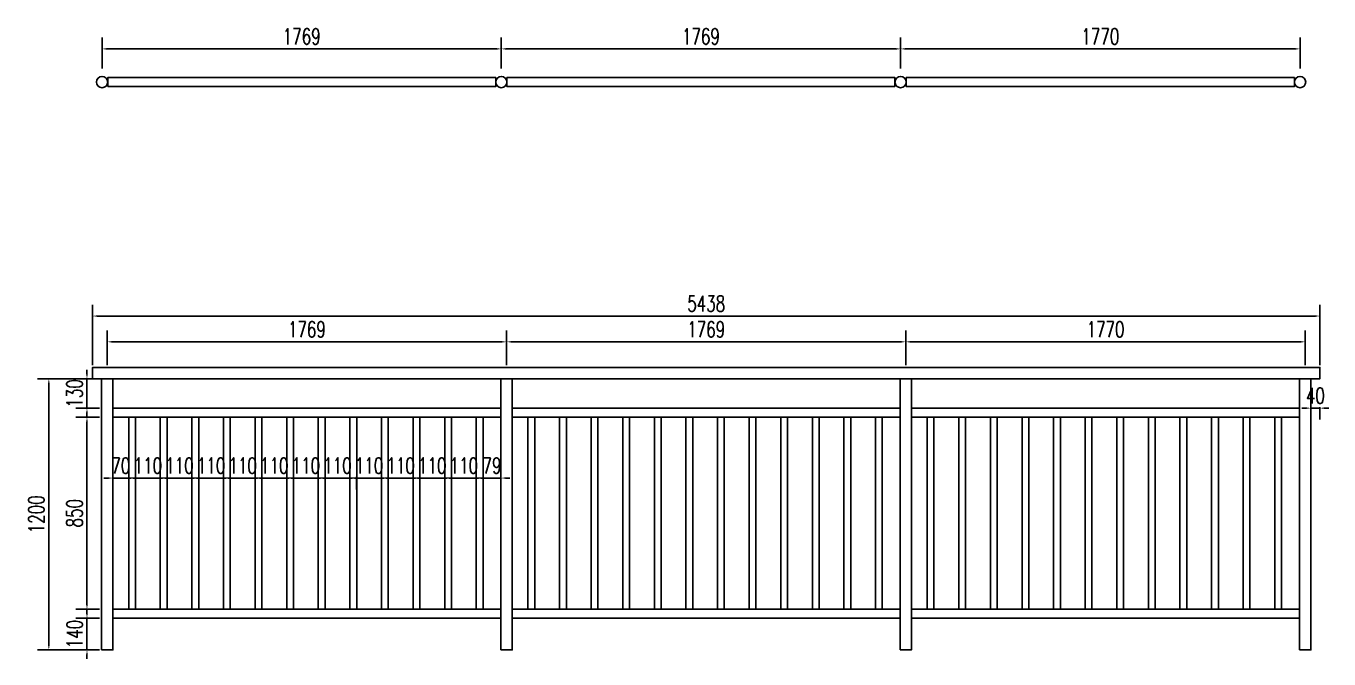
# Model space of a CAD drawing. Header units: millimetres. Extents: x -2430464 to 225692, y -180 to 1805330.
# Drawn here: x -1410132 to -1404359, y 608733 to 611534 of the extents above; entities that cross this region are included whole.
import ezdxf

# ---------------------------------------------------------------- set-up
doc = ezdxf.new("R2010")
doc.units = ezdxf.units.MM
doc.header["$LTSCALE"] = 1000
doc.layers.get('0').update_dxf_attribs({"linetype": 'CONTINUOUS'})
doc.layers.get('DEFPOINTS').update_dxf_attribs({"linetype": 'CONTINUOUS'})
for name, color, linetype in [('W-PLASTIC_RAILINGS塑木栏杆', 6, 'CONTINUOUS'), ('W-WOOD_FLOOR木地板', 30, 'CONTINUOUS'), ('景-通用-文字', 7, 'CONTINUOUS')]:
    doc.layers.add(name, color=color, linetype=linetype)
doc.styles.add('STANDARD_T3', font='simplex.shx', dxfattribs={"width": 0.7, "bigfont": 'gbcbig.shx'})
doc.dimstyles.new('W&&20', dxfattribs={"dimtxt": 70, "dimasz": 20, "dimexe": 50, "dimexo": 60, "dimgap": 20, "dimtad": 1, "dimdec": 0, "dimzin": 0, "dimdsep": 46, "dimtxsty": 'STANDARD_T3', "dimcen": 0.09, "dimclrd": 1, "dimclre": 1, "dimclrt": 7, "dimazin": 2, "dimtfac": 1, "dimtdec": 0, "dimtix": 1, "dimtmove": 2, "dimatfit": 3, "dimfxl": 0, "dimtolj": 1, "dimtzin": 0, "dimarcsym": 0})

# ---------------------------------------------------------------- blocks, each defined once
blk = doc.blocks.new('*U1847')
at = {"layer": 'W-PLASTIC_RAILINGS塑木栏杆'}
blk.add_lwpolyline([(-15, -420), (15, -420), (15, 430), (-15, 430)], close=True, dxfattribs=at)
blk = doc.blocks.new('*U1848')
at = {"layer": 'W-PLASTIC_RAILINGS塑木栏杆', "color": 0, "linetype": 'ByBlock', "lineweight": -2, "transparency": 16777216}
for p in [(0, 0), (140, 0), (280, 0), (420, 0), (560, 0), (700, 0), (840, 0), (980, 0), (1120, 0), (1260, 0), (1400, 0), (1540, 0)]:
    blk.add_blockref('*U1847', p, dxfattribs=at)
blk = doc.blocks.new('*D1867')
at = {"layer": 'DEFPOINTS', "color": 0, "transparency": 16777216}
for p in [(-1409837, 609973.4), (-1410031, 608773.4), (-1409797, 608773.4)]:
    blk.add_point(p, dxfattribs=at)
at = {"layer": 'W-WOOD_FLOOR木地板', "color": 1, "lineweight": -2, "transparency": 16777216}
for p, q in [((-1409897, 609973.4), (-1410081, 609973.4)), ((-1410031, 609953.4), (-1410031, 608793.4)), ((-1409857, 608773.4), (-1410081, 608773.4))]:
    blk.add_line(p, q, dxfattribs=at)
at = {"layer": 'W-WOOD_FLOOR木地板', "color": 1, "transparency": 16777216}
for points in [[(-1410034.3, 609953.4), (-1410027.6, 609953.4), (-1410031, 609973.4)], [(-1410034.3, 608793.4), (-1410027.6, 608793.4), (-1410031, 608773.4)]]:
    blk.add_solid(points, dxfattribs=at)
at = {"layer": 'W-WOOD_FLOOR木地板', "color": 7, "transparency": 16777216, "insert": (-1410086, 609373.4), "char_height": 70, "attachment_point": 5, "rotation": 90, "style": 'STANDARD_T3'}
blk.add_mtext('\\A1;1200', dxfattribs=at)
blk = doc.blocks.new('*D1853')
at = {"layer": 'DEFPOINTS', "color": 0, "transparency": 16777216}
for p in [(-1409747, 609803.4), (-1409862, 608953.4), (-1409747, 608953.4)]:
    blk.add_point(p, dxfattribs=at)
at = {"layer": 'W-WOOD_FLOOR木地板', "color": 1, "lineweight": -2, "transparency": 16777216}
for p, q in [((-1409807, 609803.4), (-1409912, 609803.4)), ((-1409862, 609783.4), (-1409862, 608973.4)), ((-1409807, 608953.4), (-1409912, 608953.4))]:
    blk.add_line(p, q, dxfattribs=at)
at = {"layer": 'W-WOOD_FLOOR木地板', "color": 1, "transparency": 16777216}
for points in [[(-1409865.3, 609783.4), (-1409858.6, 609783.4), (-1409862, 609803.4)], [(-1409865.3, 608973.4), (-1409858.6, 608973.4), (-1409862, 608953.4)]]:
    blk.add_solid(points, dxfattribs=at)
at = {"layer": 'W-WOOD_FLOOR木地板', "color": 7, "transparency": 16777216, "insert": (-1409917, 609378.4), "char_height": 70, "attachment_point": 5, "rotation": 90, "style": 'STANDARD_T3'}
blk.add_mtext('\\A1;850', dxfattribs=at)
blk = doc.blocks.new('*D1854')
at = {"layer": 'DEFPOINTS', "color": 0, "transparency": 16777216}
for p in [(-1409862, 609973.4), (-1409747, 609973.4), (-1409747, 609843.4)]:
    blk.add_point(p, dxfattribs=at)
at = {"layer": 'W-WOOD_FLOOR木地板', "color": 1, "lineweight": -2, "transparency": 16777216}
for p, q in [((-1409807, 609973.4), (-1409912, 609973.4)), ((-1409862, 609993.4), (-1409862, 610013.4)), ((-1409862, 609843.4), (-1409862, 609973.4)), ((-1409807, 609843.4), (-1409912, 609843.4)), ((-1409862, 609823.4), (-1409862, 609803.4))]:
    blk.add_line(p, q, dxfattribs=at)
at = {"layer": 'W-WOOD_FLOOR木地板', "color": 1, "transparency": 16777216}
for points in [[(-1409865.3, 609993.4), (-1409858.6, 609993.4), (-1409862, 609973.4)], [(-1409865.3, 609823.4), (-1409858.6, 609823.4), (-1409862, 609843.4)]]:
    blk.add_solid(points, dxfattribs=at)
at = {"layer": 'W-WOOD_FLOOR木地板', "color": 7, "transparency": 16777216, "insert": (-1409917, 609908.4), "char_height": 70, "attachment_point": 5, "rotation": 90, "style": 'STANDARD_T3'}
blk.add_mtext('\\A1;130', dxfattribs=at)
blk = doc.blocks.new('*D1868')
at = {"layer": 'DEFPOINTS', "color": 0, "transparency": 16777216}
for p in [(-1409747, 608913.4), (-1409861.9, 608773.4), (-1409747, 608773.4)]:
    blk.add_point(p, dxfattribs=at)
at = {"layer": 'W-WOOD_FLOOR木地板', "color": 1, "lineweight": -2, "transparency": 16777216}
for p, q in [((-1409861.9, 608933.4), (-1409861.9, 608953.4)), ((-1409807, 608913.4), (-1409911.9, 608913.4)), ((-1409861.9, 608913.4), (-1409861.9, 608773.4)), ((-1409807, 608773.4), (-1409911.9, 608773.4)), ((-1409861.9, 608753.4), (-1409861.9, 608733.4))]:
    blk.add_line(p, q, dxfattribs=at)
at = {"layer": 'W-WOOD_FLOOR木地板', "color": 1, "transparency": 16777216}
for points in [[(-1409865.2, 608933.4), (-1409858.6, 608933.4), (-1409861.9, 608913.4)], [(-1409865.2, 608753.4), (-1409858.6, 608753.4), (-1409861.9, 608773.4)]]:
    blk.add_solid(points, dxfattribs=at)
at = {"layer": 'W-WOOD_FLOOR木地板', "color": 7, "transparency": 16777216, "insert": (-1409916.9, 608843.4), "char_height": 70, "attachment_point": 5, "rotation": 90, "style": 'STANDARD_T3'}
blk.add_mtext('\\A1;140', dxfattribs=at)
blk = doc.blocks.new('*D1869')
at = {"layer": 'DEFPOINTS', "color": 0, "transparency": 16777216}
for p in [(-1408003, 610136.9), (-1409772, 609973.4), (-1408003, 609973.4)]:
    blk.add_point(p, dxfattribs=at)
at = {"layer": 'W-WOOD_FLOOR木地板', "color": 1, "lineweight": -2, "transparency": 16777216}
for p, q in [((-1409772, 610033.4), (-1409772, 610186.9)), ((-1408003, 610033.4), (-1408003, 610186.9)), ((-1409752, 610136.9), (-1408023, 610136.9))]:
    blk.add_line(p, q, dxfattribs=at)
at = {"layer": 'W-WOOD_FLOOR木地板', "color": 1, "transparency": 16777216}
for points in [[(-1409752, 610140.2), (-1409752, 610133.6), (-1409772, 610136.9)], [(-1408023, 610140.2), (-1408023, 610133.6), (-1408003, 610136.9)]]:
    blk.add_solid(points, dxfattribs=at)
at = {"layer": 'W-WOOD_FLOOR木地板', "color": 7, "transparency": 16777216, "insert": (-1408887.5, 610191.9), "char_height": 70, "attachment_point": 5, "style": 'STANDARD_T3'}
blk.add_mtext('\\A1;1769', dxfattribs=at)
blk = doc.blocks.new('*D1870')
at = {"layer": 'DEFPOINTS', "color": 0, "transparency": 16777216}
for p in [(-1406234, 610136.9), (-1408003, 609973.4), (-1406234, 609973.4)]:
    blk.add_point(p, dxfattribs=at)
at = {"layer": 'W-WOOD_FLOOR木地板', "color": 1, "lineweight": -2, "transparency": 16777216}
for p, q in [((-1408003, 610033.4), (-1408003, 610186.9)), ((-1406234, 610033.4), (-1406234, 610186.9)), ((-1407983, 610136.9), (-1406254, 610136.9))]:
    blk.add_line(p, q, dxfattribs=at)
at = {"layer": 'W-WOOD_FLOOR木地板', "color": 1, "transparency": 16777216}
for points in [[(-1407983, 610140.2), (-1407983, 610133.6), (-1408003, 610136.9)], [(-1406254, 610140.2), (-1406254, 610133.6), (-1406234, 610136.9)]]:
    blk.add_solid(points, dxfattribs=at)
at = {"layer": 'W-WOOD_FLOOR木地板', "color": 7, "transparency": 16777216, "insert": (-1407118.5, 610191.9), "char_height": 70, "attachment_point": 5, "style": 'STANDARD_T3'}
blk.add_mtext('\\A1;1769', dxfattribs=at)
blk = doc.blocks.new('*D1871')
at = {"layer": 'DEFPOINTS', "color": 0, "transparency": 16777216}
for p in [(-1404464, 610136.9), (-1406234, 609973.4), (-1404464, 609973.4)]:
    blk.add_point(p, dxfattribs=at)
at = {"layer": 'W-WOOD_FLOOR木地板', "color": 1, "lineweight": -2, "transparency": 16777216}
for p, q in [((-1406234, 610033.4), (-1406234, 610186.9)), ((-1404464, 610033.4), (-1404464, 610186.9)), ((-1406214, 610136.9), (-1404484, 610136.9))]:
    blk.add_line(p, q, dxfattribs=at)
at = {"layer": 'W-WOOD_FLOOR木地板', "color": 1, "transparency": 16777216}
for points in [[(-1406214, 610140.2), (-1406214, 610133.6), (-1406234, 610136.9)], [(-1404484, 610140.2), (-1404484, 610133.6), (-1404464, 610136.9)]]:
    blk.add_solid(points, dxfattribs=at)
at = {"layer": 'W-WOOD_FLOOR木地板', "color": 7, "transparency": 16777216, "insert": (-1405349, 610191.9), "char_height": 70, "attachment_point": 5, "style": 'STANDARD_T3'}
blk.add_mtext('\\A1;1770', dxfattribs=at)
blk = doc.blocks.new('*D1872')
at = {"layer": 'DEFPOINTS', "color": 0, "transparency": 16777216}
for p in [(-1409747, 609610.9), (-1409677, 609610.9), (-1409677, 609533.9)]:
    blk.add_point(p, dxfattribs=at)
at = {"layer": 'W-WOOD_FLOOR木地板', "color": 1, "lineweight": -2, "transparency": 16777216}
for p, q in [((-1409767, 609533.9), (-1409787, 609533.9)), ((-1409747, 609550.9), (-1409747, 609483.9)), ((-1409747, 609533.9), (-1409677, 609533.9)), ((-1409677, 609550.9), (-1409677, 609483.9)), ((-1409657, 609533.9), (-1409637, 609533.9))]:
    blk.add_line(p, q, dxfattribs=at)
at = {"layer": 'W-WOOD_FLOOR木地板', "color": 1, "transparency": 16777216}
for points in [[(-1409767, 609537.2), (-1409767, 609530.6), (-1409747, 609533.9)], [(-1409657, 609537.2), (-1409657, 609530.6), (-1409677, 609533.9)]]:
    blk.add_solid(points, dxfattribs=at)
at = {"layer": 'W-WOOD_FLOOR木地板', "color": 7, "transparency": 16777216, "insert": (-1409712, 609588.9), "char_height": 70, "attachment_point": 5, "style": 'STANDARD_T3'}
blk.add_mtext('\\A1;70', dxfattribs=at)
blk = doc.blocks.new('*D1855')
at = {"layer": 'DEFPOINTS', "color": 0, "transparency": 16777216}
for p in [(-1408387, 609657.8), (-1408277, 609657.8), (-1408277, 609533.9)]:
    blk.add_point(p, dxfattribs=at)
at = {"layer": '景-通用-文字', "color": 1, "lineweight": -2, "transparency": 16777216}
for p, q in [((-1408407, 609533.9), (-1408427, 609533.9)), ((-1408387, 609538.9), (-1408387, 609483.9)), ((-1408387, 609533.9), (-1408277, 609533.9)), ((-1408277, 609538.9), (-1408277, 609483.9)), ((-1408257, 609533.9), (-1408237, 609533.9))]:
    blk.add_line(p, q, dxfattribs=at)
at = {"layer": '景-通用-文字', "color": 1, "transparency": 16777216}
for points in [[(-1408407, 609537.2), (-1408407, 609530.6), (-1408387, 609533.9)], [(-1408257, 609537.2), (-1408257, 609530.6), (-1408277, 609533.9)]]:
    blk.add_solid(points, dxfattribs=at)
at = {"layer": '景-通用-文字', "color": 7, "transparency": 16777216, "insert": (-1408332, 609588.9), "char_height": 70, "attachment_point": 5, "style": 'STANDARD_T3'}
blk.add_mtext('\\A1;110', dxfattribs=at)
blk = doc.blocks.new('*D1856')
at = {"layer": 'DEFPOINTS', "color": 0, "transparency": 16777216}
for p in [(-1408247, 609656.9), (-1408137, 609656.9), (-1408137, 609533.9)]:
    blk.add_point(p, dxfattribs=at)
at = {"layer": '景-通用-文字', "color": 1, "lineweight": -2, "transparency": 16777216}
for p, q in [((-1408267, 609533.9), (-1408287, 609533.9)), ((-1408247, 609538.9), (-1408247, 609483.9)), ((-1408247, 609533.9), (-1408137, 609533.9)), ((-1408137, 609538.9), (-1408137, 609483.9)), ((-1408117, 609533.9), (-1408097, 609533.9))]:
    blk.add_line(p, q, dxfattribs=at)
at = {"layer": '景-通用-文字', "color": 1, "transparency": 16777216}
for points in [[(-1408267, 609537.2), (-1408267, 609530.6), (-1408247, 609533.9)], [(-1408117, 609537.2), (-1408117, 609530.6), (-1408137, 609533.9)]]:
    blk.add_solid(points, dxfattribs=at)
at = {"layer": '景-通用-文字', "color": 7, "transparency": 16777216, "insert": (-1408192, 609588.9), "char_height": 70, "attachment_point": 5, "style": 'STANDARD_T3'}
blk.add_mtext('\\A1;110', dxfattribs=at)
blk = doc.blocks.new('*D1857')
at = {"layer": 'DEFPOINTS', "color": 0, "transparency": 16777216}
for p in [(-1408107, 609654.2), (-1408028, 609654.2), (-1408107, 609533.9)]:
    blk.add_point(p, dxfattribs=at)
at = {"layer": 'W-PLASTIC_RAILINGS塑木栏杆', "color": 1, "lineweight": -2, "transparency": 16777216}
for p, q in [((-1408127, 609533.9), (-1408147, 609533.9)), ((-1408107, 609538.9), (-1408107, 609483.9)), ((-1408028, 609533.9), (-1408107, 609533.9)), ((-1408028, 609538.9), (-1408028, 609483.9)), ((-1408008, 609533.9), (-1407988, 609533.9))]:
    blk.add_line(p, q, dxfattribs=at)
at = {"layer": 'W-PLASTIC_RAILINGS塑木栏杆', "color": 1, "transparency": 16777216}
for points in [[(-1408127, 609537.2), (-1408127, 609530.6), (-1408107, 609533.9)], [(-1408008, 609537.2), (-1408008, 609530.6), (-1408028, 609533.9)]]:
    blk.add_solid(points, dxfattribs=at)
at = {"layer": 'W-PLASTIC_RAILINGS塑木栏杆', "color": 7, "transparency": 16777216, "insert": (-1408067.5, 609588.9), "char_height": 70, "attachment_point": 5, "style": 'STANDARD_T3'}
blk.add_mtext('\\A1;79', dxfattribs=at)
blk = doc.blocks.new('*D1858')
at = {"layer": 'DEFPOINTS', "color": 0, "transparency": 16777216}
for p in [(-1408527, 609657.8), (-1408417, 609657.8), (-1408417, 609533.9)]:
    blk.add_point(p, dxfattribs=at)
at = {"layer": '景-通用-文字', "color": 1, "lineweight": -2, "transparency": 16777216}
for p, q in [((-1408547, 609533.9), (-1408567, 609533.9)), ((-1408527, 609538.9), (-1408527, 609483.9)), ((-1408527, 609533.9), (-1408417, 609533.9)), ((-1408417, 609538.9), (-1408417, 609483.9)), ((-1408397, 609533.9), (-1408377, 609533.9))]:
    blk.add_line(p, q, dxfattribs=at)
at = {"layer": '景-通用-文字', "color": 1, "transparency": 16777216}
for points in [[(-1408547, 609537.2), (-1408547, 609530.6), (-1408527, 609533.9)], [(-1408397, 609537.2), (-1408397, 609530.6), (-1408417, 609533.9)]]:
    blk.add_solid(points, dxfattribs=at)
at = {"layer": '景-通用-文字', "color": 7, "transparency": 16777216, "insert": (-1408472, 609588.9), "char_height": 70, "attachment_point": 5, "style": 'STANDARD_T3'}
blk.add_mtext('\\A1;110', dxfattribs=at)
blk = doc.blocks.new('*D1859')
at = {"layer": 'DEFPOINTS', "color": 0, "transparency": 16777216}
for p in [(-1408667, 609657.8), (-1408557, 609657.8), (-1408557, 609533.9)]:
    blk.add_point(p, dxfattribs=at)
at = {"layer": '景-通用-文字', "color": 1, "lineweight": -2, "transparency": 16777216}
for p, q in [((-1408687, 609533.9), (-1408707, 609533.9)), ((-1408667, 609538.9), (-1408667, 609483.9)), ((-1408667, 609533.9), (-1408557, 609533.9)), ((-1408557, 609538.9), (-1408557, 609483.9)), ((-1408537, 609533.9), (-1408517, 609533.9))]:
    blk.add_line(p, q, dxfattribs=at)
at = {"layer": '景-通用-文字', "color": 1, "transparency": 16777216}
for points in [[(-1408687, 609537.2), (-1408687, 609530.6), (-1408667, 609533.9)], [(-1408537, 609537.2), (-1408537, 609530.6), (-1408557, 609533.9)]]:
    blk.add_solid(points, dxfattribs=at)
at = {"layer": '景-通用-文字', "color": 7, "transparency": 16777216, "insert": (-1408612, 609588.9), "char_height": 70, "attachment_point": 5, "style": 'STANDARD_T3'}
blk.add_mtext('\\A1;110', dxfattribs=at)
blk = doc.blocks.new('*D1860')
at = {"layer": 'DEFPOINTS', "color": 0, "transparency": 16777216}
for p in [(-1408807, 609657.8), (-1408697, 609657.8), (-1408697, 609533.9)]:
    blk.add_point(p, dxfattribs=at)
at = {"layer": '景-通用-文字', "color": 1, "lineweight": -2, "transparency": 16777216}
for p, q in [((-1408827, 609533.9), (-1408847, 609533.9)), ((-1408807, 609538.9), (-1408807, 609483.9)), ((-1408807, 609533.9), (-1408697, 609533.9)), ((-1408697, 609538.9), (-1408697, 609483.9)), ((-1408677, 609533.9), (-1408657, 609533.9))]:
    blk.add_line(p, q, dxfattribs=at)
at = {"layer": '景-通用-文字', "color": 1, "transparency": 16777216}
for points in [[(-1408827, 609537.2), (-1408827, 609530.6), (-1408807, 609533.9)], [(-1408677, 609537.2), (-1408677, 609530.6), (-1408697, 609533.9)]]:
    blk.add_solid(points, dxfattribs=at)
at = {"layer": '景-通用-文字', "color": 7, "transparency": 16777216, "insert": (-1408752, 609588.9), "char_height": 70, "attachment_point": 5, "style": 'STANDARD_T3'}
blk.add_mtext('\\A1;110', dxfattribs=at)
blk = doc.blocks.new('*D1861')
at = {"layer": 'DEFPOINTS', "color": 0, "transparency": 16777216}
for p in [(-1408947, 609657.8), (-1408837, 609657.8), (-1408837, 609533.9)]:
    blk.add_point(p, dxfattribs=at)
at = {"layer": '景-通用-文字', "color": 1, "lineweight": -2, "transparency": 16777216}
for p, q in [((-1408967, 609533.9), (-1408987, 609533.9)), ((-1408947, 609538.9), (-1408947, 609483.9)), ((-1408947, 609533.9), (-1408837, 609533.9)), ((-1408837, 609538.9), (-1408837, 609483.9)), ((-1408817, 609533.9), (-1408797, 609533.9))]:
    blk.add_line(p, q, dxfattribs=at)
at = {"layer": '景-通用-文字', "color": 1, "transparency": 16777216}
for points in [[(-1408967, 609537.2), (-1408967, 609530.6), (-1408947, 609533.9)], [(-1408817, 609537.2), (-1408817, 609530.6), (-1408837, 609533.9)]]:
    blk.add_solid(points, dxfattribs=at)
at = {"layer": '景-通用-文字', "color": 7, "transparency": 16777216, "insert": (-1408892, 609588.9), "char_height": 70, "attachment_point": 5, "style": 'STANDARD_T3'}
blk.add_mtext('\\A1;110', dxfattribs=at)
blk = doc.blocks.new('*D1862')
at = {"layer": 'DEFPOINTS', "color": 0, "transparency": 16777216}
for p in [(-1409087, 609657.8), (-1408977, 609657.8), (-1408977, 609533.9)]:
    blk.add_point(p, dxfattribs=at)
at = {"layer": '景-通用-文字', "color": 1, "lineweight": -2, "transparency": 16777216}
for p, q in [((-1409107, 609533.9), (-1409127, 609533.9)), ((-1409087, 609538.9), (-1409087, 609483.9)), ((-1409087, 609533.9), (-1408977, 609533.9)), ((-1408977, 609538.9), (-1408977, 609483.9)), ((-1408957, 609533.9), (-1408937, 609533.9))]:
    blk.add_line(p, q, dxfattribs=at)
at = {"layer": '景-通用-文字', "color": 1, "transparency": 16777216}
for points in [[(-1409107, 609537.2), (-1409107, 609530.6), (-1409087, 609533.9)], [(-1408957, 609537.2), (-1408957, 609530.6), (-1408977, 609533.9)]]:
    blk.add_solid(points, dxfattribs=at)
at = {"layer": '景-通用-文字', "color": 7, "transparency": 16777216, "insert": (-1409032, 609588.9), "char_height": 70, "attachment_point": 5, "style": 'STANDARD_T3'}
blk.add_mtext('\\A1;110', dxfattribs=at)
blk = doc.blocks.new('*D1863')
at = {"layer": 'DEFPOINTS', "color": 0, "transparency": 16777216}
for p in [(-1409227, 609657.8), (-1409117, 609657.8), (-1409117, 609533.9)]:
    blk.add_point(p, dxfattribs=at)
at = {"layer": '景-通用-文字', "color": 1, "lineweight": -2, "transparency": 16777216}
for p, q in [((-1409247, 609533.9), (-1409267, 609533.9)), ((-1409227, 609538.9), (-1409227, 609483.9)), ((-1409227, 609533.9), (-1409117, 609533.9)), ((-1409117, 609538.9), (-1409117, 609483.9)), ((-1409097, 609533.9), (-1409077, 609533.9))]:
    blk.add_line(p, q, dxfattribs=at)
at = {"layer": '景-通用-文字', "color": 1, "transparency": 16777216}
for points in [[(-1409247, 609537.2), (-1409247, 609530.6), (-1409227, 609533.9)], [(-1409097, 609537.2), (-1409097, 609530.6), (-1409117, 609533.9)]]:
    blk.add_solid(points, dxfattribs=at)
at = {"layer": '景-通用-文字', "color": 7, "transparency": 16777216, "insert": (-1409172, 609588.9), "char_height": 70, "attachment_point": 5, "style": 'STANDARD_T3'}
blk.add_mtext('\\A1;110', dxfattribs=at)
blk = doc.blocks.new('*D1864')
at = {"layer": 'DEFPOINTS', "color": 0, "transparency": 16777216}
for p in [(-1409367, 609657.8), (-1409257, 609657.8), (-1409257, 609533.9)]:
    blk.add_point(p, dxfattribs=at)
at = {"layer": '景-通用-文字', "color": 1, "lineweight": -2, "transparency": 16777216}
for p, q in [((-1409387, 609533.9), (-1409407, 609533.9)), ((-1409367, 609538.9), (-1409367, 609483.9)), ((-1409367, 609533.9), (-1409257, 609533.9)), ((-1409257, 609538.9), (-1409257, 609483.9)), ((-1409237, 609533.9), (-1409217, 609533.9))]:
    blk.add_line(p, q, dxfattribs=at)
at = {"layer": '景-通用-文字', "color": 1, "transparency": 16777216}
for points in [[(-1409387, 609537.2), (-1409387, 609530.6), (-1409367, 609533.9)], [(-1409237, 609537.2), (-1409237, 609530.6), (-1409257, 609533.9)]]:
    blk.add_solid(points, dxfattribs=at)
at = {"layer": '景-通用-文字', "color": 7, "transparency": 16777216, "insert": (-1409312, 609588.9), "char_height": 70, "attachment_point": 5, "style": 'STANDARD_T3'}
blk.add_mtext('\\A1;110', dxfattribs=at)
blk = doc.blocks.new('*D1865')
at = {"layer": 'DEFPOINTS', "color": 0, "transparency": 16777216}
for p in [(-1409507, 609657.8), (-1409397, 609657.8), (-1409397, 609533.9)]:
    blk.add_point(p, dxfattribs=at)
at = {"layer": '景-通用-文字', "color": 1, "lineweight": -2, "transparency": 16777216}
for p, q in [((-1409527, 609533.9), (-1409547, 609533.9)), ((-1409507, 609538.9), (-1409507, 609483.9)), ((-1409507, 609533.9), (-1409397, 609533.9)), ((-1409397, 609538.9), (-1409397, 609483.9)), ((-1409377, 609533.9), (-1409357, 609533.9))]:
    blk.add_line(p, q, dxfattribs=at)
at = {"layer": '景-通用-文字', "color": 1, "transparency": 16777216}
for points in [[(-1409527, 609537.2), (-1409527, 609530.6), (-1409507, 609533.9)], [(-1409377, 609537.2), (-1409377, 609530.6), (-1409397, 609533.9)]]:
    blk.add_solid(points, dxfattribs=at)
at = {"layer": '景-通用-文字', "color": 7, "transparency": 16777216, "insert": (-1409452, 609588.9), "char_height": 70, "attachment_point": 5, "style": 'STANDARD_T3'}
blk.add_mtext('\\A1;110', dxfattribs=at)
blk = doc.blocks.new('*D1866')
at = {"layer": 'DEFPOINTS', "color": 0, "transparency": 16777216}
for p in [(-1409647, 609657.8), (-1409537, 609657.8), (-1409537, 609533.9)]:
    blk.add_point(p, dxfattribs=at)
at = {"layer": '景-通用-文字', "color": 1, "lineweight": -2, "transparency": 16777216}
for p, q in [((-1409667, 609533.9), (-1409687, 609533.9)), ((-1409647, 609538.9), (-1409647, 609483.9)), ((-1409647, 609533.9), (-1409537, 609533.9)), ((-1409537, 609538.9), (-1409537, 609483.9)), ((-1409517, 609533.9), (-1409497, 609533.9))]:
    blk.add_line(p, q, dxfattribs=at)
at = {"layer": '景-通用-文字', "color": 1, "transparency": 16777216}
for points in [[(-1409667, 609537.2), (-1409667, 609530.6), (-1409647, 609533.9)], [(-1409517, 609537.2), (-1409517, 609530.6), (-1409537, 609533.9)]]:
    blk.add_solid(points, dxfattribs=at)
at = {"layer": '景-通用-文字', "color": 7, "transparency": 16777216, "insert": (-1409592, 609588.9), "char_height": 70, "attachment_point": 5, "style": 'STANDARD_T3'}
blk.add_mtext('\\A1;110', dxfattribs=at)
blk = doc.blocks.new('*U1849')
at = {"layer": 'W-PLASTIC_RAILINGS塑木栏杆'}
blk.add_lwpolyline([(-15, -420), (15, -420), (15, 430), (-15, 430)], close=True, dxfattribs=at)
blk = doc.blocks.new('*U1850')
at = {"layer": 'W-PLASTIC_RAILINGS塑木栏杆', "color": 0, "linetype": 'ByBlock', "lineweight": -2, "transparency": 16777216}
for p in [(0, 0), (140, 0), (280, 0), (420, 0), (560, 0), (700, 0), (840, 0), (980, 0), (1120, 0), (1260, 0), (1400, 0), (1540, 0)]:
    blk.add_blockref('*U1849', p, dxfattribs=at)
blk = doc.blocks.new('*U1851')
at = {"layer": 'W-PLASTIC_RAILINGS塑木栏杆'}
blk.add_lwpolyline([(-15, -420), (15, -420), (15, 430), (-15, 430)], close=True, dxfattribs=at)
blk = doc.blocks.new('*U1852')
at = {"layer": 'W-PLASTIC_RAILINGS塑木栏杆', "color": 0, "linetype": 'ByBlock', "lineweight": -2, "transparency": 16777216}
for p in [(0, 0), (140, 0), (280, 0), (420, 0), (560, 0), (700, 0), (840, 0), (980, 0), (1120, 0), (1260, 0), (1400, 0), (1540, 0)]:
    blk.add_blockref('*U1851', p, dxfattribs=at)
blk = doc.blocks.new('*D2182')
at = {"color": 1, "lineweight": -2, "transparency": 16777216}
for p, q in [((-1404459, 609843.4), (-1404479, 609843.4)), ((-1404439, 609848.4), (-1404439, 609793.4)), ((-1404439, 609843.4), (-1404399, 609843.4)), ((-1404399, 609848.4), (-1404399, 609793.4)), ((-1404379, 609843.4), (-1404359, 609843.4))]:
    blk.add_line(p, q, dxfattribs=at)
at = {"color": 1, "transparency": 16777216}
for points in [[(-1404459, 609846.7), (-1404459, 609840.1), (-1404439, 609843.4)], [(-1404379, 609846.7), (-1404379, 609840.1), (-1404399, 609843.4)]]:
    blk.add_solid(points, dxfattribs=at)
at = {"layer": 'DEFPOINTS', "color": 0, "transparency": 16777216}
for p in [(-1404439, 609973.4), (-1404399, 609973.4), (-1404399, 609843.4)]:
    blk.add_point(p, dxfattribs=at)
at = {"color": 7, "transparency": 16777216, "insert": (-1404419, 609898.4), "char_height": 70, "attachment_point": 5, "style": 'STANDARD_T3'}
blk.add_mtext('\\A1;40', dxfattribs=at)
blk = doc.blocks.new('*D2185')
at = {"layer": 'DEFPOINTS', "color": 0, "transparency": 16777216}
for p in [(-1404399, 610251.1), (-1409837, 609973.4), (-1404399, 609973.4)]:
    blk.add_point(p, dxfattribs=at)
at = {"layer": 'W-WOOD_FLOOR木地板', "color": 1, "lineweight": -2, "transparency": 16777216}
for p, q in [((-1409837, 610033.4), (-1409837, 610301.1)), ((-1404399, 610033.4), (-1404399, 610301.1)), ((-1409817, 610251.1), (-1404419, 610251.1))]:
    blk.add_line(p, q, dxfattribs=at)
at = {"layer": 'W-WOOD_FLOOR木地板', "color": 1, "transparency": 16777216}
for points in [[(-1409817, 610254.4), (-1409817, 610247.8), (-1409837, 610251.1)], [(-1404419, 610254.4), (-1404419, 610247.8), (-1404399, 610251.1)]]:
    blk.add_solid(points, dxfattribs=at)
at = {"layer": 'W-WOOD_FLOOR木地板', "color": 7, "transparency": 16777216, "insert": (-1407118, 610306.1), "char_height": 70, "attachment_point": 5, "style": 'STANDARD_T3'}
blk.add_mtext('\\A1;5438', dxfattribs=at)
blk = doc.blocks.new('*D2308')
at = {"color": 1, "lineweight": -2, "transparency": 16777216}
for p, q in [((-1409795, 611346.7), (-1409795, 611483.6)), ((-1408026, 611346.7), (-1408026, 611483.6)), ((-1409775, 611433.6), (-1408046, 611433.6))]:
    blk.add_line(p, q, dxfattribs=at)
at = {"color": 1, "transparency": 16777216}
for points in [[(-1409775, 611436.9), (-1409775, 611430.2), (-1409795, 611433.6)], [(-1408046, 611436.9), (-1408046, 611430.2), (-1408026, 611433.6)]]:
    blk.add_solid(points, dxfattribs=at)
at = {"layer": 'DEFPOINTS', "color": 0, "transparency": 16777216}
for p in [(-1408026, 611433.6), (-1409795, 611286.7), (-1408026, 611286.7)]:
    blk.add_point(p, dxfattribs=at)
at = {"color": 7, "transparency": 16777216, "insert": (-1408910.5, 611488.6), "char_height": 70, "attachment_point": 5, "style": 'STANDARD_T3'}
blk.add_mtext('\\A1;1769', dxfattribs=at)
blk = doc.blocks.new('*D2309')
at = {"color": 1, "lineweight": -2, "transparency": 16777216}
for p, q in [((-1408026, 611346.7), (-1408026, 611483.6)), ((-1406257, 611346.7), (-1406257, 611483.6)), ((-1408006, 611433.6), (-1406277, 611433.6))]:
    blk.add_line(p, q, dxfattribs=at)
at = {"color": 1, "transparency": 16777216}
for points in [[(-1408006, 611436.9), (-1408006, 611430.2), (-1408026, 611433.6)], [(-1406277, 611436.9), (-1406277, 611430.2), (-1406257, 611433.6)]]:
    blk.add_solid(points, dxfattribs=at)
at = {"layer": 'DEFPOINTS', "color": 0, "transparency": 16777216}
for p in [(-1406257, 611433.6), (-1408026, 611286.7), (-1406257, 611286.7)]:
    blk.add_point(p, dxfattribs=at)
at = {"color": 7, "transparency": 16777216, "insert": (-1407141.5, 611488.6), "char_height": 70, "attachment_point": 5, "style": 'STANDARD_T3'}
blk.add_mtext('\\A1;1769', dxfattribs=at)
blk = doc.blocks.new('*D2310')
at = {"color": 1, "lineweight": -2, "transparency": 16777216}
for p, q in [((-1406257, 611346.7), (-1406257, 611483.6)), ((-1404487, 611346.7), (-1404487, 611483.6)), ((-1406237, 611433.6), (-1404507, 611433.6))]:
    blk.add_line(p, q, dxfattribs=at)
at = {"color": 1, "transparency": 16777216}
for points in [[(-1406237, 611436.9), (-1406237, 611430.2), (-1406257, 611433.6)], [(-1404507, 611436.9), (-1404507, 611430.2), (-1404487, 611433.6)]]:
    blk.add_solid(points, dxfattribs=at)
at = {"layer": 'DEFPOINTS', "color": 0, "transparency": 16777216}
for p in [(-1404487, 611433.6), (-1406257, 611286.7), (-1404487, 611286.7)]:
    blk.add_point(p, dxfattribs=at)
at = {"color": 7, "transparency": 16777216, "insert": (-1405372, 611488.6), "char_height": 70, "attachment_point": 5, "style": 'STANDARD_T3'}
blk.add_mtext('\\A1;1770', dxfattribs=at)

msp = doc.modelspace()

# ---------------------------------------------------------------- linework, layer by layer
at = {"layer": 'W-PLASTIC_RAILINGS塑木栏杆'}
for points in [[(-1409770, 611266.68), (-1408051, 611266.68), (-1408051, 611306.68), (-1409770, 611306.68)], [(-1406282, 611266.68), (-1408001, 611266.68), (-1408001, 611306.68), (-1406282, 611306.68)], [(-1406232, 611266.68), (-1404512, 611266.68), (-1404512, 611306.68), (-1406232, 611306.68)], [(-1409836.96, 609973.41), (-1404398.96, 609973.41), (-1404398.96, 610023.41), (-1409836.96, 610023.41)], [(-1409796.96, 608773.41), (-1409746.96, 608773.41), (-1409746.96, 609973.41), (-1409796.96, 609973.41)], [(-1408027.96, 608773.41), (-1407977.96, 608773.41), (-1407977.96, 609973.41), (-1408027.96, 609973.41)], [(-1406258.96, 608773.41), (-1406208.96, 608773.41), (-1406208.96, 609973.41), (-1406258.96, 609973.41)], [(-1404488.96, 608773.41), (-1404438.96, 608773.41), (-1404438.96, 609973.41), (-1404488.96, 609973.41)], [(-1409746.96, 609803.41), (-1408027.96, 609803.41), (-1408027.96, 609843.41), (-1409746.96, 609843.41)], [(-1406258.96, 609803.41), (-1407977.96, 609803.41), (-1407977.96, 609843.41), (-1406258.96, 609843.41)], [(-1404488.96, 609803.41), (-1406208.96, 609803.41), (-1406208.96, 609843.41), (-1404488.96, 609843.41)], [(-1409746.96, 608953.41), (-1408027.96, 608953.41), (-1408027.96, 608913.41), (-1409746.96, 608913.41)], [(-1406258.96, 608953.41), (-1407977.96, 608953.41), (-1407977.96, 608913.41), (-1406258.96, 608913.41)], [(-1404488.96, 608953.41), (-1406208.96, 608953.41), (-1406208.96, 608913.41), (-1404488.96, 608913.41)]]:
    msp.add_lwpolyline(points, close=True, dxfattribs=at)
for centre in [(-1409795, 611286.68), (-1408026, 611286.68), (-1406257, 611286.68), (-1404487, 611286.68)]:
    msp.add_circle(centre, 25, dxfattribs=at)

# ---------------------------------------------------------------- block references
for name, p in [('*U1848', (-1409661.96, 609373.41)), ('*U1850', (-1407892.96, 609373.41)), ('*U1852', (-1406123.96, 609373.41))]:
    msp.add_blockref(name, p, dxfattribs=at)

# ---------------------------------------------------------------- dimensions: what is measured, and where the dimension line sits
for base, p1, p2, picture, middle in [((-1408026, 611433.56), (-1409795, 611286.68), (-1408026, 611286.68), '*D2308', (-1408910.5, 611488.56)), ((-1406257, 611433.56), (-1408026, 611286.68), (-1406257, 611286.68), '*D2309', (-1407141.5, 611488.56)), ((-1404487, 611433.56), (-1406257, 611286.68), (-1404487, 611286.68), '*D2310', (-1405372, 611488.56))]:
    dim = msp.add_linear_dim(base=base, p1=p1, p2=p2, dimstyle='W&&20')
    dim.commit()
    dim.dimension.update_dxf_attribs({"geometry": picture, "text_midpoint": middle})
at = {"color": 1}
dim = msp.add_linear_dim(base=(-1404398.96, 609843.41), p1=(-1404438.96, 609973.41), p2=(-1404398.96, 609973.41), dimstyle='W&&20', override={"dimfxl": 5, "dimfxlon": 1, "dimarcsym": 2}, dxfattribs=at)
dim.commit()
dim.dimension.update_dxf_attribs({"geometry": '*D2182', "text_midpoint": (-1404418.96, 609898.41)})
at = {"layer": 'W-PLASTIC_RAILINGS塑木栏杆', "color": 3}
dim = msp.add_linear_dim(base=(-1408106.96, 609533.91), p1=(-1408027.96, 609654.19), p2=(-1408106.96, 609654.19), dimstyle='W&&20', override={"dimfxl": 5, "dimfxlon": 1, "dimarcsym": 2}, dxfattribs=at)
dim.commit()
dim.dimension.update_dxf_attribs({"geometry": '*D1857', "text_midpoint": (-1408067.46, 609588.91)})
at = {"layer": 'W-WOOD_FLOOR木地板'}
for base, p1, p2, picture, middle in [((-1404398.96, 610251.09), (-1409836.96, 609973.41), (-1404398.96, 609973.41), '*D2185', (-1407117.96, 610306.09)), ((-1408002.96, 610136.91), (-1409771.96, 609973.41), (-1408002.96, 609973.41), '*D1869', (-1408887.46, 610191.91)), ((-1406233.96, 610136.91), (-1408002.96, 609973.41), (-1406233.96, 609973.41), '*D1870', (-1407118.46, 610191.91)), ((-1404463.96, 610136.91), (-1406233.96, 609973.41), (-1404463.96, 609973.41), '*D1871', (-1405348.96, 610191.91)), ((-1409676.96, 609533.91), (-1409746.96, 609610.91), (-1409676.96, 609610.91), '*D1872', (-1409711.96, 609588.91))]:
    dim = msp.add_linear_dim(base=base, p1=p1, p2=p2, dimstyle='W&&20', dxfattribs=at)
    dim.commit()
    dim.dimension.update_dxf_attribs({"geometry": picture, "text_midpoint": middle})
for base, p1, p2, picture, middle in [((-1410030.96, 608773.41), (-1409836.96, 609973.41), (-1409796.96, 608773.41), '*D1867', (-1410085.96, 609373.41)), ((-1409861.96, 609973.41), (-1409746.96, 609843.41), (-1409746.96, 609973.41), '*D1854', (-1409916.96, 609908.41)), ((-1409861.96, 608953.41), (-1409746.96, 609803.41), (-1409746.96, 608953.41), '*D1853', (-1409916.96, 609378.41)), ((-1409861.89, 608773.41), (-1409746.96, 608913.41), (-1409746.96, 608773.41), '*D1868', (-1409916.89, 608843.41))]:
    dim = msp.add_linear_dim(base=base, p1=p1, p2=p2, angle=90, dimstyle='W&&20', dxfattribs=at)
    dim.commit()
    dim.dimension.update_dxf_attribs({"geometry": picture, "text_midpoint": middle})
at = {"layer": '景-通用-文字', "color": 3}
for base, p1, p2, picture, middle in [((-1409536.96, 609533.91), (-1409646.96, 609657.83), (-1409536.96, 609657.83), '*D1866', (-1409591.96, 609588.91)), ((-1409396.96, 609533.91), (-1409506.96, 609657.83), (-1409396.96, 609657.83), '*D1865', (-1409451.96, 609588.91)), ((-1409256.96, 609533.91), (-1409366.96, 609657.83), (-1409256.96, 609657.83), '*D1864', (-1409311.96, 609588.91)), ((-1409116.96, 609533.91), (-1409226.96, 609657.83), (-1409116.96, 609657.83), '*D1863', (-1409171.96, 609588.91)), ((-1408976.96, 609533.91), (-1409086.96, 609657.83), (-1408976.96, 609657.83), '*D1862', (-1409031.96, 609588.91)), ((-1408836.96, 609533.91), (-1408946.96, 609657.83), (-1408836.96, 609657.83), '*D1861', (-1408891.96, 609588.91)), ((-1408696.96, 609533.91), (-1408806.96, 609657.83), (-1408696.96, 609657.83), '*D1860', (-1408751.96, 609588.91)), ((-1408556.96, 609533.91), (-1408666.96, 609657.83), (-1408556.96, 609657.83), '*D1859', (-1408611.96, 609588.91)), ((-1408416.96, 609533.91), (-1408526.96, 609657.83), (-1408416.96, 609657.83), '*D1858', (-1408471.96, 609588.91)), ((-1408276.96, 609533.91), (-1408386.96, 609657.83), (-1408276.96, 609657.83), '*D1855', (-1408331.96, 609588.91)), ((-1408136.96, 609533.91), (-1408246.96, 609656.89), (-1408136.96, 609656.89), '*D1856', (-1408191.96, 609588.91))]:
    dim = msp.add_linear_dim(base=base, p1=p1, p2=p2, dimstyle='W&&20', override={"dimfxl": 5, "dimfxlon": 1, "dimarcsym": 2}, dxfattribs=at)
    dim.commit()
    dim.dimension.update_dxf_attribs({"geometry": picture, "text_midpoint": middle})

doc.saveas('drawing.dxf')
